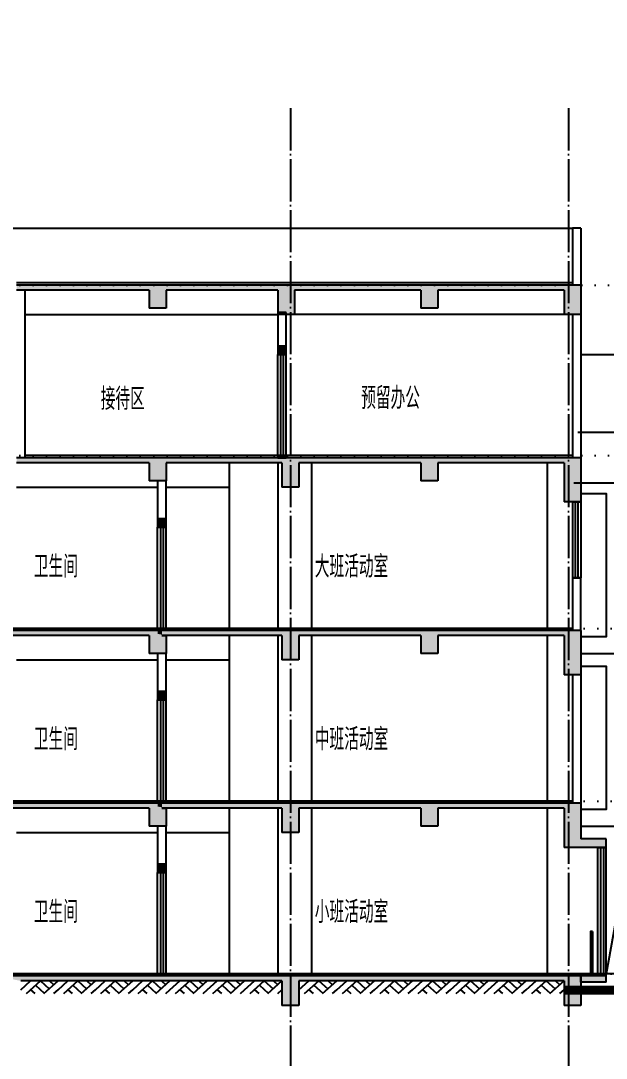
# Model space of a CAD drawing. Header units: millimetres. Extents: x -1048436 to -185795, y -983427 to 400387.
# Drawn here: x -746476 to -732576, y -968354 to -943723 of the extents above; entities that cross this region are included whole.
import ezdxf

# ---------------------------------------------------------------- set-up
doc = ezdxf.new("R2010")
doc.units = ezdxf.units.MM
doc.header["$LTSCALE"] = 500
doc.linetypes.add('1#游泳馆轴网$0$DOTE', pattern=[2.42, 2, -0.2, 0.02, -0.2])
doc.linetypes.add('DOT', pattern=[6.35, 0, -6.35])
for name, color, linetype in [('1#游泳馆轴网$0$建-轴线', 1, '1#游泳馆轴网$0$DOTE'), ('WINDOW', 4, 'Continuous'), ('建-填充', 9, 'Continuous'), ('建-墙', 254, 'Continuous'), ('建-墙-完成面', 95, 'Continuous'), ('建-文字', 4, 'Continuous'), ('建-楼梯-扶手栏杆', 3, 'Continuous'), ('建-看线', 8, 'Continuous'), ('建-窗', 135, 'Continuous'), ('楼层虚线', 1, 'Continuous')]:
    doc.layers.add(name, color=color, linetype=linetype)
doc.styles.add('XD2008', font='xd-hzs.shx', dxfattribs={"width": 0.7, "bigfont": 'xd-hztxt.shx'})

# ---------------------------------------------------------------- blocks, each defined once
blk = doc.blocks.new('$LinePat$素土夯实')
at = {"color": 0}
for p, q in [((0, -210), (210, 0)), ((120, -300), (420, 0)), ((420, 0), (608, -188)), ((495, -300), (795, 0)), ((615, 0), (705, -90)), ((210, -210), (300, -300)), ((315, -105), (502, -293)), ((705, -300), (795, -210))]:
    blk.add_line(p, q, dxfattribs=at)
blk = doc.blocks.new('$TCHSYS$WIN2D')
for p, q in [((-0.5, 0.5), (0.5, 0.5)), ((-0.5, 0.5), (-0.5, -0.5)), ((0.5, 0.5), (0.5, -0.5)), ((0.5, 0.1667), (-0.5, 0.1667)), ((0.5, -0.1667), (-0.5, -0.1667)), ((-0.5, -0.5), (0.5, -0.5))]:
    blk.add_line(p, q)

msp = doc.modelspace()

# ---------------------------------------------------------------- hatches: boundary and pattern name
at = {"layer": '建-填充'}
for points in [[(-743226.4, -950078.1), (-743226.4, -949998.1), (-746576.4, -949998.1), (-746576.4, -950118.1), (-743426.4, -950118.1)], [(-740176.4, -950078.1), (-740176.4, -949998.1), (-743226.4, -949998.1), (-743226.4, -950078.1), (-743026.4, -950118.1), (-740376.4, -950118.1)], [(-736776.4, -950078.1), (-736776.4, -949998.1), (-740176.4, -949998.1), (-740176.4, -950078.1), (-739976.4, -950118.1), (-736976.4, -950118.1)], [(-733576.4, -950118.1), (-733176.4, -949998.1), (-736776.4, -949998.1), (-736776.4, -950078.1), (-736576.4, -950118.1)], [(-733176.4, -949998.1), (-733576.4, -950118.1), (-733576.4, -950698.1), (-733176.4, -950698.1)], [(-743226.4, -950078.1), (-743426.4, -950118.1), (-743426.4, -950548.1), (-743026.4, -950548.1), (-743026.4, -950118.1)], [(-740176.4, -950078.1), (-740376.4, -950118.1), (-740376.4, -950698.1), (-739976.4, -950698.1), (-739976.4, -950118.1)], [(-736776.4, -950078.1), (-736976.4, -950118.1), (-736976.4, -950548.1), (-736576.4, -950548.1), (-736576.4, -950118.1)], [(-740176.4, -951648.1), (-740176.4, -951448.1), (-740376.4, -951448.1), (-740376.4, -951648.1)], [(-743226.4, -954178.1), (-743226.4, -954098.1), (-746576.4, -954098.1), (-746576.4, -954218.1), (-743426.4, -954218.1)], [(-743226.4, -954178.1), (-743426.4, -954218.1), (-743426.4, -954648.1), (-743026.4, -954648.1), (-743026.4, -954218.1)], [(-740076.4, -954178.1), (-740076.4, -954098.1), (-743226.4, -954098.1), (-743226.4, -954178.1), (-743026.4, -954218.1), (-740276.4, -954218.1)], [(-740076.4, -954178.1), (-740276.4, -954218.1), (-740276.4, -954798.1), (-739876.4, -954798.1), (-739876.4, -954218.1)], [(-736776.4, -954178.1), (-736776.4, -954098.1), (-740076.4, -954098.1), (-740076.4, -954178.1), (-739876.4, -954218.1), (-736976.4, -954218.1)], [(-736776.4, -954178.1), (-736976.4, -954218.1), (-736976.4, -954648.1), (-736576.4, -954648.1), (-736576.4, -954218.1)], [(-733576.4, -954218.1), (-733176.4, -954098.1), (-736776.4, -954098.1), (-736776.4, -954178.1), (-736576.4, -954218.1)], [(-733176.4, -954098.1), (-733576.4, -954218.1), (-733576.4, -955148.1), (-733176.4, -955148.1)], [(-743026.4, -955748.1), (-743026.4, -955548.1), (-743226.4, -955548.1), (-743226.4, -955748.1)], [(-743226.4, -958278.1), (-743226.4, -958198.1), (-746676.5, -958198.1), (-746676.5, -958318.1), (-743426.4, -958318.1)], [(-743226.4, -958278.1), (-743426.4, -958318.1), (-743426.4, -958748.1), (-743026.4, -958748.1), (-743026.4, -958318.1)], [(-743126.4, -958318.1), (-743126.4, -958198.1), (-743226.4, -958198.1), (-743226.4, -958278.1), (-743026.4, -958318.1)], [(-740076.4, -958278.1), (-740076.4, -958198.1), (-743126.4, -958198.1), (-743126.4, -958318.1), (-740276.4, -958318.1)], [(-740076.4, -958278.1), (-740276.4, -958318.1), (-740276.4, -958898.1), (-739876.4, -958898.1), (-739876.4, -958318.1)], [(-736776.4, -958278.1), (-736776.4, -958198.1), (-740076.4, -958198.1), (-740076.4, -958278.1), (-739876.4, -958318.1), (-736976.4, -958318.1)], [(-736776.4, -958278.1), (-736976.4, -958318.1), (-736976.4, -958748.1), (-736576.4, -958748.1), (-736576.4, -958318.1)], [(-733576.4, -958318.1), (-733176.4, -958198.1), (-736776.4, -958198.1), (-736776.4, -958278.1), (-736576.4, -958318.1)], [(-733176.4, -958198.1), (-733576.4, -958318.1), (-733576.4, -959248.1), (-733176.4, -959248.1)], [(-743026.4, -959848.1), (-743026.4, -959648.1), (-743226.4, -959648.1), (-743226.4, -959848.1)], [(-743226.4, -962378.1), (-743226.4, -962298.1), (-746676.5, -962298.1), (-746676.5, -962418.1), (-743426.4, -962418.1)], [(-743126.4, -962418.1), (-743126.4, -962298.1), (-743226.4, -962298.1), (-743226.4, -962378.1), (-743026.4, -962418.1)], [(-740076.4, -962378.1), (-740076.4, -962298.1), (-743126.4, -962298.1), (-743126.4, -962418.1), (-740276.4, -962418.1)], [(-736776.4, -962378.1), (-736776.4, -962298.1), (-740076.4, -962298.1), (-740076.4, -962378.1), (-739876.4, -962418.1), (-736976.4, -962418.1)], [(-733576.4, -962418.1), (-733176.4, -962298.1), (-736776.4, -962298.1), (-736776.4, -962378.1), (-736576.4, -962418.1)], [(-733176.4, -962298.1), (-733576.4, -962418.1), (-733576.4, -963348.1), (-733176.4, -963148.1)], [(-743226.4, -962378.1), (-743426.4, -962418.1), (-743426.4, -962848.1), (-743026.4, -962848.1), (-743026.4, -962418.1)], [(-740076.4, -962378.1), (-740276.4, -962418.1), (-740276.4, -962998.1), (-739876.4, -962998.1), (-739876.4, -962418.1)], [(-736776.4, -962378.1), (-736976.4, -962418.1), (-736976.4, -962848.1), (-736576.4, -962848.1), (-736576.4, -962418.1)], [(-732576.4, -963148.1), (-733176.4, -963148.1), (-733576.4, -963348.1), (-732576.4, -963348.1)], [(-743026.4, -963948.1), (-743026.4, -963748.1), (-743226.4, -963748.1), (-743226.4, -963948.1)], [(-743126.4, -966518.1), (-743126.4, -966398.1), (-746676.4, -966398.1), (-746676.4, -966478.1), (-746476.4, -966518.1)], [(-740076.4, -966478.1), (-740076.4, -966398.1), (-743126.4, -966398.1), (-743126.4, -966518.1), (-740276.4, -966518.1)], [(-740076.4, -966478.1), (-740276.4, -966518.1), (-740276.4, -967098.1), (-739876.4, -967098.1), (-739876.4, -966518.1)], [(-733576.4, -966518.1), (-733176.4, -966398.1), (-740076.4, -966398.1), (-740076.4, -966478.1), (-739876.4, -966518.1)], [(-733176.4, -966398.1), (-733576.4, -966518.1), (-733576.4, -967098.1), (-733176.4, -967098.1)], [(-732576.4, -966398.1), (-733176.4, -966398.1), (-733176.4, -966548.1), (-732576.4, -966548.1)]]:
    msp.add_hatch(color=256, dxfattribs=at).paths.add_polyline_path(points)

# ---------------------------------------------------------------- linework, layer by layer
for p, q in [((-740176.4, -951648.1), (-740376.4, -951648.1)), ((-693600, -953498.1), (-733249.5, -953498.1)), ((-727928.5, -954698.1), (-733349.5, -954698.1)), ((-743026.4, -955748.1), (-743226.4, -955748.1)), ((-743026.4, -959848.1), (-743226.4, -959848.1)), ((-743026.4, -963948.1), (-743226.4, -963948.1)), ((-727928.6, -966348.1), (-732576.4, -966348.1)), ((-733576.4, -966648.1), (-697200, -966648.1))]:
    msp.add_line(p, q)
for points, const_width in [([(-733176.4, -951648.1), (-721867.6, -951648.1), (-721867.6, -953498.1), (-693600, -953498.1), (-693600, -952748.1), (-693000, -952748.1), (-693000, -943748.1), (-689500, -943748.1), (-689500, -952748.1), (-673200, -952748.1), (-673200, -966648.1)], 50), ([(-693591.7, -966447.8), (-697195.8, -966748.1), (-733576.4, -966748.1)], 200)]:
    msp.add_lwpolyline(points, dxfattribs=dict(const_width=const_width))
for points in [[(-733176.4, -954948.1), (-732576.4, -954948.1), (-732576.4, -958348.1), (-733176.4, -958348.1)], [(-733176.4, -958748.1), (-727928.6, -958748.1)], [(-727928.6, -958748.1), (-731383.3, -959696.6), (-732576.4, -966348.1)], [(-733176.4, -959048.1), (-732576.4, -959048.1), (-732576.4, -962448.1), (-733176.4, -962448.1)], [(-733176.4, -962848.1), (-727928.6, -962848.1)], [(-732976.4, -966398.1), (-732976.4, -966348.1), (-732876.4, -966348.1), (-732876.4, -966398.1)]]:
    msp.add_lwpolyline(points)
at = {"layer": '1#游泳馆轴网$0$建-轴线'}
for points in [[(-740076.4, -945800.7), (-740076.4, -968780.4)], [(-733476.4, -945800.7), (-733476.4, -968780.4)]]:
    msp.add_lwpolyline(points, dxfattribs=at)
at = {"layer": '建-墙'}
for p, q in [((-733376.4, -948648.1), (-733376.4, -949998.1)), ((-733176.4, -948648.1), (-733376.4, -948648.1)), ((-733176.4, -948648.1), (-733176.4, -949998.1)), ((-743226.4, -949998.1), (-746576.4, -949998.1)), ((-740176.4, -949998.1), (-743226.4, -949998.1)), ((-736776.4, -949998.1), (-740176.4, -949998.1)), ((-733176.4, -949998.1), (-736776.4, -949998.1)), ((-733176.4, -949998.1), (-733176.4, -950698.1)), ((-743426.4, -950118.1), (-746576.4, -950118.1)), ((-746376.4, -950118.1), (-746376.4, -954098.1)), ((-743426.4, -950118.1), (-743426.4, -950548.1)), ((-743026.4, -950118.1), (-743026.4, -950548.1)), ((-740376.4, -950118.1), (-743026.4, -950118.1)), ((-740376.4, -950118.1), (-740376.4, -950698.1)), ((-739976.4, -950118.1), (-739976.4, -950698.1)), ((-736976.4, -950118.1), (-739976.4, -950118.1)), ((-736976.4, -950118.1), (-736976.4, -950548.1)), ((-733576.4, -950118.1), (-736576.4, -950118.1)), ((-736576.4, -950118.1), (-736576.4, -950548.1)), ((-733576.4, -950118.1), (-733576.4, -950698.1)), ((-743026.4, -950548.1), (-743426.4, -950548.1)), ((-740376.4, -950648.1), (-740376.4, -951648.1)), ((-740176.4, -950648.1), (-740376.4, -950648.1)), ((-739976.4, -950698.1), (-740376.4, -950698.1)), ((-740176.4, -951648.1), (-740176.4, -950648.1)), ((-736576.4, -950548.1), (-736976.4, -950548.1)), ((-733176.4, -950698.1), (-733576.4, -950698.1)), ((-733376.4, -950698.1), (-733376.4, -954098.1)), ((-733176.4, -950698.1), (-733176.4, -954098.1)), ((-740376.4, -951648.1), (-740176.4, -951648.1)), ((-743226.4, -954098.1), (-746576.4, -954098.1)), ((-740076.4, -954098.1), (-743226.4, -954098.1)), ((-740176.4, -954048.1), (-740376.4, -954048.1)), ((-740376.4, -954048.1), (-740376.4, -954098.1)), ((-740376.4, -954098.1), (-740176.4, -954098.1)), ((-740176.4, -954098.1), (-740176.4, -954048.1)), ((-736776.4, -954098.1), (-740076.4, -954098.1)), ((-733176.4, -954098.1), (-736776.4, -954098.1)), ((-733176.4, -954098.1), (-733176.4, -955148.1)), ((-743426.4, -954218.1), (-746576.4, -954218.1)), ((-743426.4, -954218.1), (-743426.4, -954648.1)), ((-743026.4, -954218.1), (-743026.4, -954648.1)), ((-740276.4, -954218.1), (-743026.4, -954218.1)), ((-740276.4, -954218.1), (-740276.4, -954798.1)), ((-739876.4, -954218.1), (-739876.4, -954798.1)), ((-736976.4, -954218.1), (-739876.4, -954218.1)), ((-736976.4, -954218.1), (-736976.4, -954648.1)), ((-733576.4, -954218.1), (-736576.4, -954218.1)), ((-736576.4, -954218.1), (-736576.4, -954648.1)), ((-733576.4, -954218.1), (-733576.4, -955148.1)), ((-743026.4, -954648.1), (-743426.4, -954648.1)), ((-743226.4, -954648.1), (-743226.4, -955748.1)), ((-743026.4, -954648.1), (-743226.4, -954648.1)), ((-743026.4, -955748.1), (-743026.4, -954648.1)), ((-736576.4, -954648.1), (-736976.4, -954648.1)), ((-739876.4, -954798.1), (-740276.4, -954798.1)), ((-733176.4, -955148.1), (-733576.4, -955148.1)), ((-733376.4, -955148.1), (-733176.4, -955148.1)), ((-743226.4, -955748.1), (-743026.4, -955748.1)), ((-733176.4, -956948.1), (-733376.4, -956948.1)), ((-733376.4, -956948.1), (-733376.4, -958198.1)), ((-733176.4, -958198.1), (-733176.4, -956948.1)), ((-743026.4, -958148.1), (-743226.4, -958148.1)), ((-743226.4, -958148.1), (-743226.4, -958198.1)), ((-743026.4, -958198.1), (-743026.4, -958148.1)), ((-743226.4, -958198.1), (-746676.5, -958198.1)), ((-743426.4, -958318.1), (-746676.5, -958318.1)), ((-743426.4, -958318.1), (-743426.4, -958748.1)), ((-743126.4, -958198.1), (-743226.4, -958198.1)), ((-740076.4, -958198.1), (-743126.4, -958198.1)), ((-740276.4, -958318.1), (-743126.4, -958318.1)), ((-743126.4, -958318.1), (-743026.4, -958318.1)), ((-743026.4, -958318.1), (-743026.4, -958748.1)), ((-740276.4, -958318.1), (-740276.4, -958898.1)), ((-736776.4, -958198.1), (-740076.4, -958198.1)), ((-739876.4, -958318.1), (-739876.4, -958898.1)), ((-736976.4, -958318.1), (-739876.4, -958318.1)), ((-736976.4, -958318.1), (-736976.4, -958748.1)), ((-733176.4, -958198.1), (-736776.4, -958198.1)), ((-733576.4, -958318.1), (-736576.4, -958318.1)), ((-736576.4, -958318.1), (-736576.4, -958748.1)), ((-733576.4, -958318.1), (-733576.4, -959248.1)), ((-733176.4, -958198.1), (-733176.4, -959248.1)), ((-743026.4, -958748.1), (-743426.4, -958748.1)), ((-743226.4, -958748.1), (-743226.4, -959848.1)), ((-743026.4, -958748.1), (-743226.4, -958748.1)), ((-743026.4, -959848.1), (-743026.4, -958748.1)), ((-736576.4, -958748.1), (-736976.4, -958748.1)), ((-739876.4, -958898.1), (-740276.4, -958898.1)), ((-733176.4, -959248.1), (-733576.4, -959248.1)), ((-733376.4, -959248.1), (-733376.4, -962298.1)), ((-733176.4, -959248.1), (-733176.4, -962298.1)), ((-743226.4, -959848.1), (-743026.4, -959848.1)), ((-743226.4, -962298.1), (-746676.5, -962298.1)), ((-743026.4, -962248.1), (-743226.4, -962248.1)), ((-743226.4, -962248.1), (-743226.4, -962298.1)), ((-743126.4, -962298.1), (-743226.4, -962298.1)), ((-740076.4, -962298.1), (-743126.4, -962298.1)), ((-743026.4, -962298.1), (-743026.4, -962248.1)), ((-736776.4, -962298.1), (-740076.4, -962298.1)), ((-733176.4, -962298.1), (-736776.4, -962298.1)), ((-733176.4, -962298.1), (-733176.4, -963148.1)), ((-743426.4, -962418.1), (-746676.5, -962418.1)), ((-743426.4, -962418.1), (-743426.4, -962848.1)), ((-740276.4, -962418.1), (-743126.4, -962418.1)), ((-743126.4, -962418.1), (-743026.4, -962418.1)), ((-743026.4, -962418.1), (-743026.4, -962848.1)), ((-740276.4, -962418.1), (-740276.4, -962998.1)), ((-739876.4, -962418.1), (-739876.4, -962998.1)), ((-736976.4, -962418.1), (-739876.4, -962418.1)), ((-736976.4, -962418.1), (-736976.4, -962848.1)), ((-733576.4, -962418.1), (-736576.4, -962418.1)), ((-736576.4, -962418.1), (-736576.4, -962848.1)), ((-733576.4, -962418.1), (-733576.4, -963348.1)), ((-743026.4, -962848.1), (-743426.4, -962848.1)), ((-743226.4, -962848.1), (-743226.4, -963948.1)), ((-743026.4, -962848.1), (-743226.4, -962848.1)), ((-743026.4, -963948.1), (-743026.4, -962848.1)), ((-739876.4, -962998.1), (-740276.4, -962998.1)), ((-736576.4, -962848.1), (-736976.4, -962848.1)), ((-732576.4, -963148.1), (-733176.4, -963148.1)), ((-732576.4, -963348.1), (-732576.4, -963148.1)), ((-732576.4, -963348.1), (-733576.4, -963348.1)), ((-732776.4, -963348.1), (-732576.4, -963348.1)), ((-743226.4, -963948.1), (-743026.4, -963948.1)), ((-743126.4, -966398.1), (-746676.4, -966398.1)), ((-743126.4, -966518.1), (-746476.4, -966518.1)), ((-743026.4, -966348.1), (-743226.4, -966348.1)), ((-743226.4, -966348.1), (-743226.4, -966398.1)), ((-740076.4, -966398.1), (-743126.4, -966398.1)), ((-740276.4, -966518.1), (-743126.4, -966518.1)), ((-743026.4, -966398.1), (-743026.4, -966348.1)), ((-740276.4, -966518.1), (-740276.4, -967098.1)), ((-733176.4, -966398.1), (-740076.4, -966398.1)), ((-739876.4, -966518.1), (-739876.4, -967098.1)), ((-733576.4, -966518.1), (-739876.4, -966518.1)), ((-733576.4, -966518.1), (-733576.4, -967098.1)), ((-733176.4, -966398.1), (-733176.4, -967098.1)), ((-732576.4, -966398.1), (-733176.4, -966398.1)), ((-733176.4, -966548.1), (-733176.4, -966398.1)), ((-732576.4, -966348.1), (-732776.4, -966348.1)), ((-732776.4, -966348.1), (-732776.4, -966398.1)), ((-732576.4, -966398.1), (-732576.4, -966348.1)), ((-732576.4, -966548.1), (-732576.4, -966398.1)), ((-732576.4, -966548.1), (-733176.4, -966548.1)), ((-739876.4, -967098.1), (-740276.4, -967098.1)), ((-733176.4, -967098.1), (-733576.4, -967098.1))]:
    msp.add_line(p, q, dxfattribs=at)
for points in [[(-740376.4, -951448.1), (-740376.4, -951648.1), (-740176.4, -951648.1), (-740176.4, -951448.1)], [(-743226.4, -955548.1), (-743226.4, -955748.1), (-743026.4, -955748.1), (-743026.4, -955548.1)], [(-743226.4, -959648.1), (-743226.4, -959848.1), (-743026.4, -959848.1), (-743026.4, -959648.1)], [(-743226.4, -963748.1), (-743226.4, -963948.1), (-743026.4, -963948.1), (-743026.4, -963748.1)]]:
    msp.add_lwpolyline(points, close=True, dxfattribs=at)
at = {"layer": '建-墙-完成面'}
for p, q in [((-743226.4, -949948.1), (-746576.4, -949948.1)), ((-740176.4, -949948.1), (-743226.4, -949948.1)), ((-736776.4, -949948.1), (-740176.4, -949948.1)), ((-733376.4, -949948.1), (-736776.4, -949948.1)), ((-743226.4, -954048.1), (-746376.4, -954048.1)), ((-740076.4, -954048.1), (-743226.4, -954048.1)), ((-736776.4, -954048.1), (-740076.4, -954048.1)), ((-733376.4, -954048.1), (-736776.4, -954048.1)), ((-743226.4, -958148.1), (-746776.5, -958148.1)), ((-740076.4, -958148.1), (-743026.4, -958148.1)), ((-736776.4, -958148.1), (-740076.4, -958148.1)), ((-733376.4, -958148.1), (-736776.4, -958148.1)), ((-743226.4, -962248.1), (-746776.5, -962248.1)), ((-740076.4, -962248.1), (-743026.4, -962248.1)), ((-736776.4, -962248.1), (-740076.4, -962248.1)), ((-733376.4, -962248.1), (-736776.4, -962248.1)), ((-743226.4, -966348.1), (-746776.5, -966348.1)), ((-740076.4, -966348.1), (-743026.4, -966348.1)), ((-733176.4, -966348.1), (-740076.4, -966348.1)), ((-732776.4, -966348.1), (-733176.4, -966348.1))]:
    msp.add_line(p, q, dxfattribs=at)
at = {"layer": '建-楼梯-扶手栏杆'}
for p, q in [((-732951.4, -965348.1), (-732951.4, -966348.1)), ((-732901.4, -965348.1), (-732901.4, -966348.1))]:
    msp.add_line(p, q, dxfattribs=at)
msp.add_lwpolyline([(-732901.4, -965348.1), (-732951.4, -965348.1), (-732951.4, -965398.1), (-732901.4, -965398.1)], close=True, dxfattribs=at)
at = {"layer": '建-看线'}
for p, q in [((-753376.4, -948648.1), (-733376.4, -948648.1)), ((-746376.4, -950698.1), (-740376.4, -950698.1)), ((-733576.4, -950698.1), (-739976.4, -950698.1)), ((-741526.4, -954218.1), (-741526.4, -958148.1)), ((-740376.4, -954218.1), (-740376.4, -958148.1)), ((-739576.4, -954218.1), (-739576.4, -958148.1)), ((-733976.4, -954218.1), (-733976.4, -958148.1)), ((-746576.5, -954798.1), (-743226.4, -954798.1)), ((-743026.4, -954798.1), (-741526.4, -954798.1)), ((-741526.4, -958318.1), (-741526.4, -962248.1)), ((-740376.4, -958318.1), (-740376.4, -962248.1)), ((-739576.4, -958318.1), (-739576.4, -962248.1)), ((-733976.4, -958318.1), (-733976.4, -962248.1)), ((-746576.5, -958898.1), (-743226.4, -958898.1)), ((-743026.4, -958898.1), (-741526.4, -958898.1)), ((-741526.4, -962418.1), (-741526.4, -966348.1)), ((-740376.4, -962418.1), (-740376.4, -966348.1)), ((-739576.4, -962418.1), (-739576.4, -966348.1)), ((-733976.4, -962418.1), (-733976.4, -966348.1)), ((-746576.5, -962998.1), (-743226.4, -962998.1)), ((-743026.4, -962998.1), (-741526.4, -962998.1))]:
    msp.add_line(p, q, dxfattribs=at)
at = {"layer": '建-窗', "linetype": 'Continuous'}
msp.add_line((-733176.4, -951648.1), (-721867.6, -951648.1), dxfattribs=at)
at = {"layer": '楼层虚线', "linetype": 'DOT', "ltscale": 0.1}
for p, q in [((-756024.8, -949998.1), (-724093.7, -949998.1)), ((-756024.8, -954048.1), (-724093.7, -954048.1)), ((-757553, -958148.1), (-667499.9, -958148.1)), ((-757553, -962248.1), (-667499.9, -962248.1)), ((-757553, -966348.1), (-667499.9, -966348.1))]:
    msp.add_line(p, q, dxfattribs=at)

# ---------------------------------------------------------------- block references
for p, xscale, rotation in [((-746476.4, -966518.1), 1.11410601976524, 359.9999999948059), ((-745590.7, -966518.1), 1.11410601976524, 359.9999999948059), ((-744705, -966518.1), 1.11410601976524, 359.9999999948059), ((-743819.3, -966518.1), 1.11410601976524, 359.9999999948059), ((-742933.6, -966518.1), 1.11410601976524, 359.9999999948059), ((-742047.8, -966518.1), 1.11410601976524, 359.9999999948059), ((-741162.1, -966518.1), 1.11410601976524, 359.9999999948059), ((-739876.4, -966518.1), 1.132068820319302, 359.999999994736), ((-738976.4, -966518.1), 1.132068820319302, 359.999999994736), ((-738076.4, -966518.1), 1.132068820319302, 359.999999994736), ((-737176.4, -966518.1), 1.132068820319302, 359.999999994736), ((-736276.4, -966518.1), 1.132068820319302, 359.999999994736), ((-735376.4, -966518.1), 1.132068820319302, 359.999999994736), ((-734476.4, -966518.1), 1.132068820319302, 359.999999994736)]:
    msp.add_blockref('$LinePat$素土夯实', p, dxfattribs=dict(xscale=xscale, rotation=rotation))
at = {"layer": 'WINDOW', "yscale": -200}
for p, xscale, zscale, rotation in [((-740276.4, -952848.1), -2400.0000025318, -2400.0000025318, 270), ((-733276.4, -956048.1), 1800, 1800, 270), ((-743126.4, -956948.1), -2400.0000025318, -2400.0000025318, 270), ((-743126.4, -961048.1), -2400.0000025318, -2400.0000025318, 270), ((-732676.4, -964848.1), -3000, -3000, 270.0000000005289), ((-743126.4, -965148.1), -2400.0000025318, -2400.0000025318, 270)]:
    msp.add_blockref('$TCHSYS$WIN2D', p, dxfattribs=dict(at, xscale=xscale, zscale=zscale, rotation=rotation))

# ---------------------------------------------------------------- texts
at = {"layer": '建-文字', "style": 'XD2008', "width": 0.7}
for s, p in [('接待区', (-744577.9, -952961.5)), ('预留办公', (-738395.2, -952943)), ('卫生间', (-746166.7, -956943.5)), ('大班活动室', (-739496.1, -956943.5)), ('卫生间', (-746166.7, -961043.5)), ('中班活动室', (-739496.1, -961043.5)), ('卫生间', (-746166.7, -965143.5)), ('小班活动室', (-739496.1, -965143.5))]:
    msp.add_text(s, height=525, dxfattribs=at).set_placement(p)

doc.saveas('drawing.dxf')
